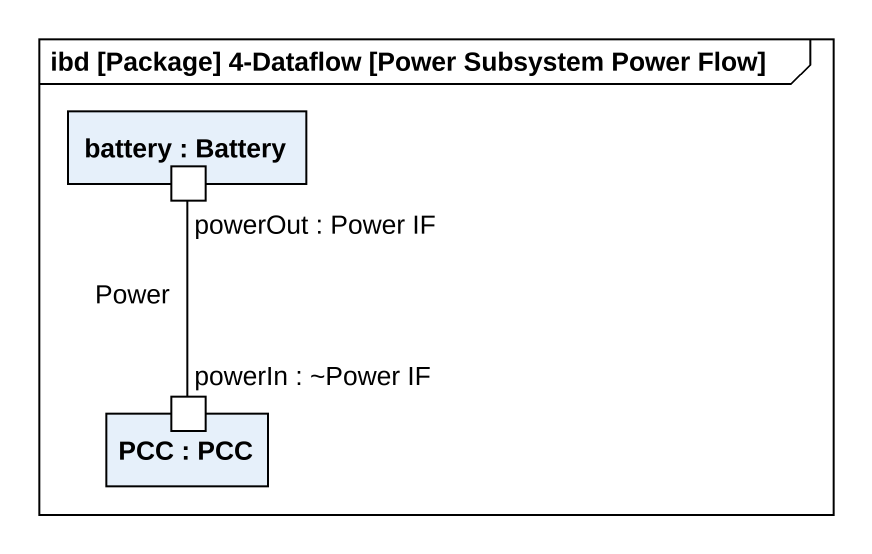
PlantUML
@startuml
mainframe ibd [Package] 4-Dataflow [Power Subsystem Power Flow]
rectangle "battery : Battery" as battery {
  port "powerOut : Power IF" as powerOut_Power_IF
}
rectangle "PCC : PCC" as PCC {
  port "powerIn : ~Power IF" as powerIn_Power_IF
}
powerOut_Power_IF -- powerIn_Power_IF : Power
@enduml
